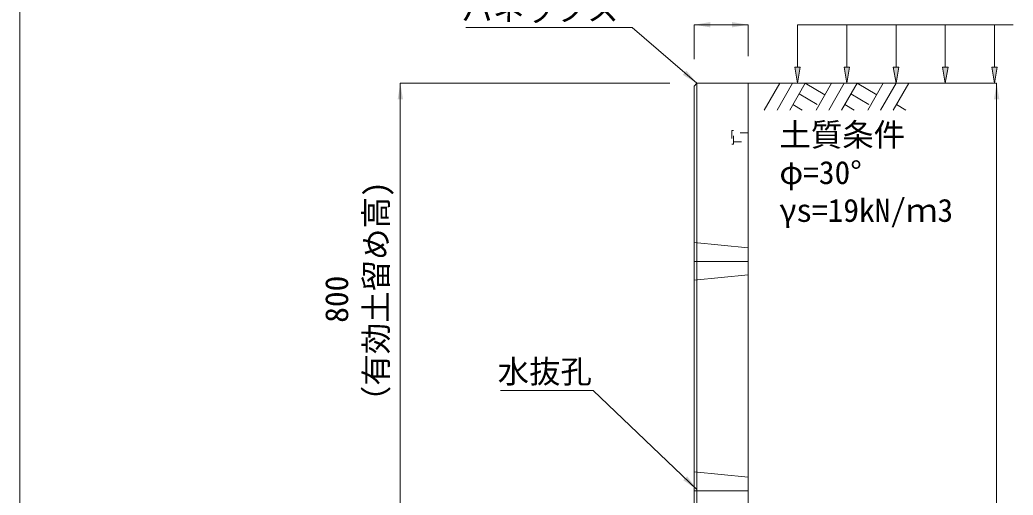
# Model space of a CAD drawing. Units: millimetres at full size. Extents: x 172874 to 217143, y 854931 to 903297.
# Drawn here: x 186074 to 187916, y 861008 to 861889 of the extents above; entities that cross this region are included whole.
import ezdxf
from ezdxf.enums import TextEntityAlignment as Align

# ---------------------------------------------------------------- set-up
doc = ezdxf.new("R2010")
doc.units = ezdxf.units.MM
doc.header["$LTSCALE"] = 20
doc.linetypes.add('DASHED', pattern=[7.5, 6, -1.5])
doc.linetypes.add('USER3', pattern=[1.35, 0.75, -0.6])
for name, color, linetype, lineweight in [('0_2', 7, 'Continuous', 20), ('パネックスKDS', 2, 'Continuous', 13), ('図枠', 5, 'Continuous', 13), ('寸法線', 7, 'Continuous', 13), ('引出線', 4, 'Continuous', 13), ('補助線', 8, 'Continuous', 13), ('ｲﾝｻｰﾄ', 3, 'USER3', 5), ('ﾊｯﾁﾝｸﾞ', 7, 'Continuous', 5)]:
    doc.layers.add(name, color=color, linetype=linetype, lineweight=lineweight)
doc.styles.add('ＭＳ ゴシック', font='')
doc.styles.get('ＭＳ ゴシック').set_extended_font_data('MS Gothic')

# ---------------------------------------------------------------- blocks, each defined once
blk = doc.blocks.new('filled_arrow')
at = {"color": 0, "linetype": 'Continuous', "lineweight": -2}
blk.add_solid([(7.5, 1.25), (0, 0), (7.5, -1.25)], dxfattribs=at)

msp = doc.modelspace()

# ---------------------------------------------------------------- hatches: boundary and pattern name
at = {"layer": '寸法線'}
for points in [[(187521.11, 861801.42), (187516.11, 861771.42), (187511.11, 861801.42)], [(187612.53, 861801.42), (187607.53, 861771.42), (187602.53, 861801.42)], [(187703.94, 861801.42), (187698.94, 861771.42), (187693.94, 861801.42)], [(187795.35, 861801.42), (187790.35, 861771.42), (187785.35, 861801.42)], [(187886.77, 861801.42), (187881.77, 861771.42), (187876.77, 861801.42)], [(187886.77, 861801.42), (187881.77, 861771.42), (187876.77, 861801.42)]]:
    msp.add_hatch(color=256, dxfattribs=at).paths.add_polyline_path(points)

# ---------------------------------------------------------------- linework, layer by layer
at = {"layer": '0_2'}
msp.add_line((187424.7, 861771.42), (187824.7, 861771.42), dxfattribs=at)
at = {"layer": 'パネックスKDS'}
for p, q in [((187324.7, 861766.42), (187329.7, 861771.42)), ((187329.7, 861771.42), (187424.7, 861771.42)), ((187424.7, 859881.42), (187424.7, 861771.42)), ((187324.7, 860971.42), (187324.7, 861766.42))]:
    msp.add_line(p, q, dxfattribs=at)
at = {"layer": 'パネックスKDS', "lineweight": 5}
msp.add_line((187329.7, 860971.42), (187329.7, 861771.42), dxfattribs=at)
at = {"layer": 'パネックスKDS', "linetype": 'DASHED', "lineweight": 9}
for p, q in [((187324.7, 861476.42), (187424.7, 861466.42)), ((187324.7, 861406.42), (187424.7, 861416.42)), ((187324.7, 861051.42), (187424.7, 861041.42))]:
    msp.add_line(p, q, dxfattribs=at)
at = {"layer": '図枠'}
msp.add_line((186074.21, 874031.02), (186074.21, 854931.02), dxfattribs=at)
at = {"layer": '寸法線'}
for p, q in [((187324.7, 861879.97), (187424.7, 861879.97)), ((187324.7, 861816.42), (187324.7, 861879.97)), ((187424.7, 861821.42), (187424.7, 861879.97)), ((186779.7, 860971.42), (186779.7, 861771.42)), ((187279.7, 861771.42), (186779.7, 861771.42)), ((187474.7, 861771.42), (187885.54, 861771.42)), ((187885.54, 859881.42), (187885.54, 861771.42))]:
    msp.add_line(p, q, dxfattribs=at)
at = {"layer": '寸法線', "lineweight": 9}
for p, q in [((187916.11, 861879.97), (187516.11, 861879.97)), ((187516.11, 861801.42), (187516.11, 861879.97)), ((187607.53, 861801.42), (187607.53, 861879.97)), ((187698.94, 861801.42), (187698.94, 861879.97)), ((187790.35, 861801.42), (187790.35, 861879.97)), ((187881.77, 861801.42), (187881.77, 861879.97))]:
    msp.add_line(p, q, dxfattribs=at)
for points in [[(187521.11, 861801.42), (187516.11, 861771.42), (187511.11, 861801.42)], [(187612.53, 861801.42), (187607.53, 861771.42), (187602.53, 861801.42)], [(187703.94, 861801.42), (187698.94, 861771.42), (187693.94, 861801.42)], [(187795.35, 861801.42), (187790.35, 861771.42), (187785.35, 861801.42)], [(187886.77, 861801.42), (187881.77, 861771.42), (187876.77, 861801.42)], [(187886.77, 861801.42), (187881.77, 861771.42), (187876.77, 861801.42)]]:
    msp.add_lwpolyline(points, close=True, dxfattribs=at)
at = {"layer": '引出線'}
for points in [[(187329.7, 861771.42), (187209.49, 861874.88), (186901.24, 861874.88)], [(187329.7, 861018.92), (187137.24, 861202.37), (186965.5, 861202.37)]]:
    msp.add_lwpolyline(points, dxfattribs=at)
at = {"layer": '補助線'}
for p, q in [((187324.7, 861441.42), (187424.7, 861441.42)), ((187324.7, 861016.42), (187424.7, 861016.42))]:
    msp.add_line(p, q, dxfattribs=at)
at = {"layer": 'ｲﾝｻｰﾄ'}
for p, q in [((187394.7, 861683.92), (187394.7, 861658.92)), ((187397.7, 861683.92), (187394.7, 861683.92)), ((187397.7, 861658.92), (187397.7, 861683.92)), ((187424.7, 861679.92), (187397.7, 861679.92)), ((187397.7, 861662.92), (187424.7, 861662.92)), ((187394.7, 861658.92), (187397.7, 861658.92))]:
    msp.add_line(p, q, dxfattribs=at)
at = {"layer": 'ﾊｯﾁﾝｸﾞ', "lineweight": 9}
for p, q in [((187483.35, 861771.41), (187454.7, 861721.79)), ((187506.97, 861771.41), (187478.32, 861721.79)), ((187530.59, 861771.41), (187501.94, 861721.79)), ((187530.59, 861771.41), (187567.16, 861750.3)), ((187579.35, 861771.41), (187550.7, 861721.79)), ((187602.97, 861771.41), (187574.32, 861721.79)), ((187626.59, 861771.41), (187597.94, 861721.79)), ((187626.59, 861771.41), (187663.16, 861750.3)), ((187675.35, 861771.41), (187646.7, 861721.79)), ((187698.97, 861771.41), (187670.32, 861721.79)), ((187722.59, 861771.41), (187693.94, 861721.79)), ((187519.17, 861751.63), (187552.58, 861732.34)), ((187615.17, 861751.63), (187648.58, 861732.34)), ((187507.75, 861731.84), (187525.16, 861721.79)), ((187603.75, 861731.84), (187621.16, 861721.79)), ((187699.75, 861731.84), (187717.16, 861721.79))]:
    msp.add_line(p, q, dxfattribs=at)

# ---------------------------------------------------------------- block references
at = {"layer": '寸法線', "xscale": 4, "yscale": 4}
msp.add_blockref('filled_arrow', (187324.7, 861879.97), dxfattribs=at)
for p, rotation in [((187424.7, 861879.97), 180), ((186779.7, 861771.42), 270), ((187885.54, 861771.42), 270)]:
    msp.add_blockref('filled_arrow', p, dxfattribs=dict(at, rotation=rotation))
at = {"layer": '引出線', "xscale": 4, "yscale": 4}
for p, rotation in [((187329.7, 861771.42), 139.3), ((187329.7, 861018.92), 136.4)]:
    msp.add_blockref('filled_arrow', p, dxfattribs=dict(at, rotation=rotation))

# ---------------------------------------------------------------- texts
at = {"layer": '寸法線', "style": 'ＭＳ ゴシック'}
for s, p in [('土質条件', (187482.67, 861697.43)), ('φ=30°', (187482.67, 861627.43)), ('γs=19kN/ｍ3', (187482.67, 861557.43))]:
    msp.add_text(s, height=42.72, dxfattribs=at).set_placement(p, align=Align.TOP_LEFT)
for s, p in [('（有効土留め高)', (186768.9, 861152.89)), ('800', (186695.78, 861327.71))]:
    msp.add_text(s, height=42.72, rotation=90, dxfattribs=at).set_placement(p, align=Align.BOTTOM_LEFT)
at = {"layer": '引出線', "style": 'ＭＳ ゴシック'}
for s, p in [('パネックス', (187184.49, 861930.02)), ('水抜孔', (187134.99, 861258.65))]:
    msp.add_text(s, height=42.72, dxfattribs=at).set_placement(p, align=Align.TOP_RIGHT)

doc.saveas('drawing.dxf')
